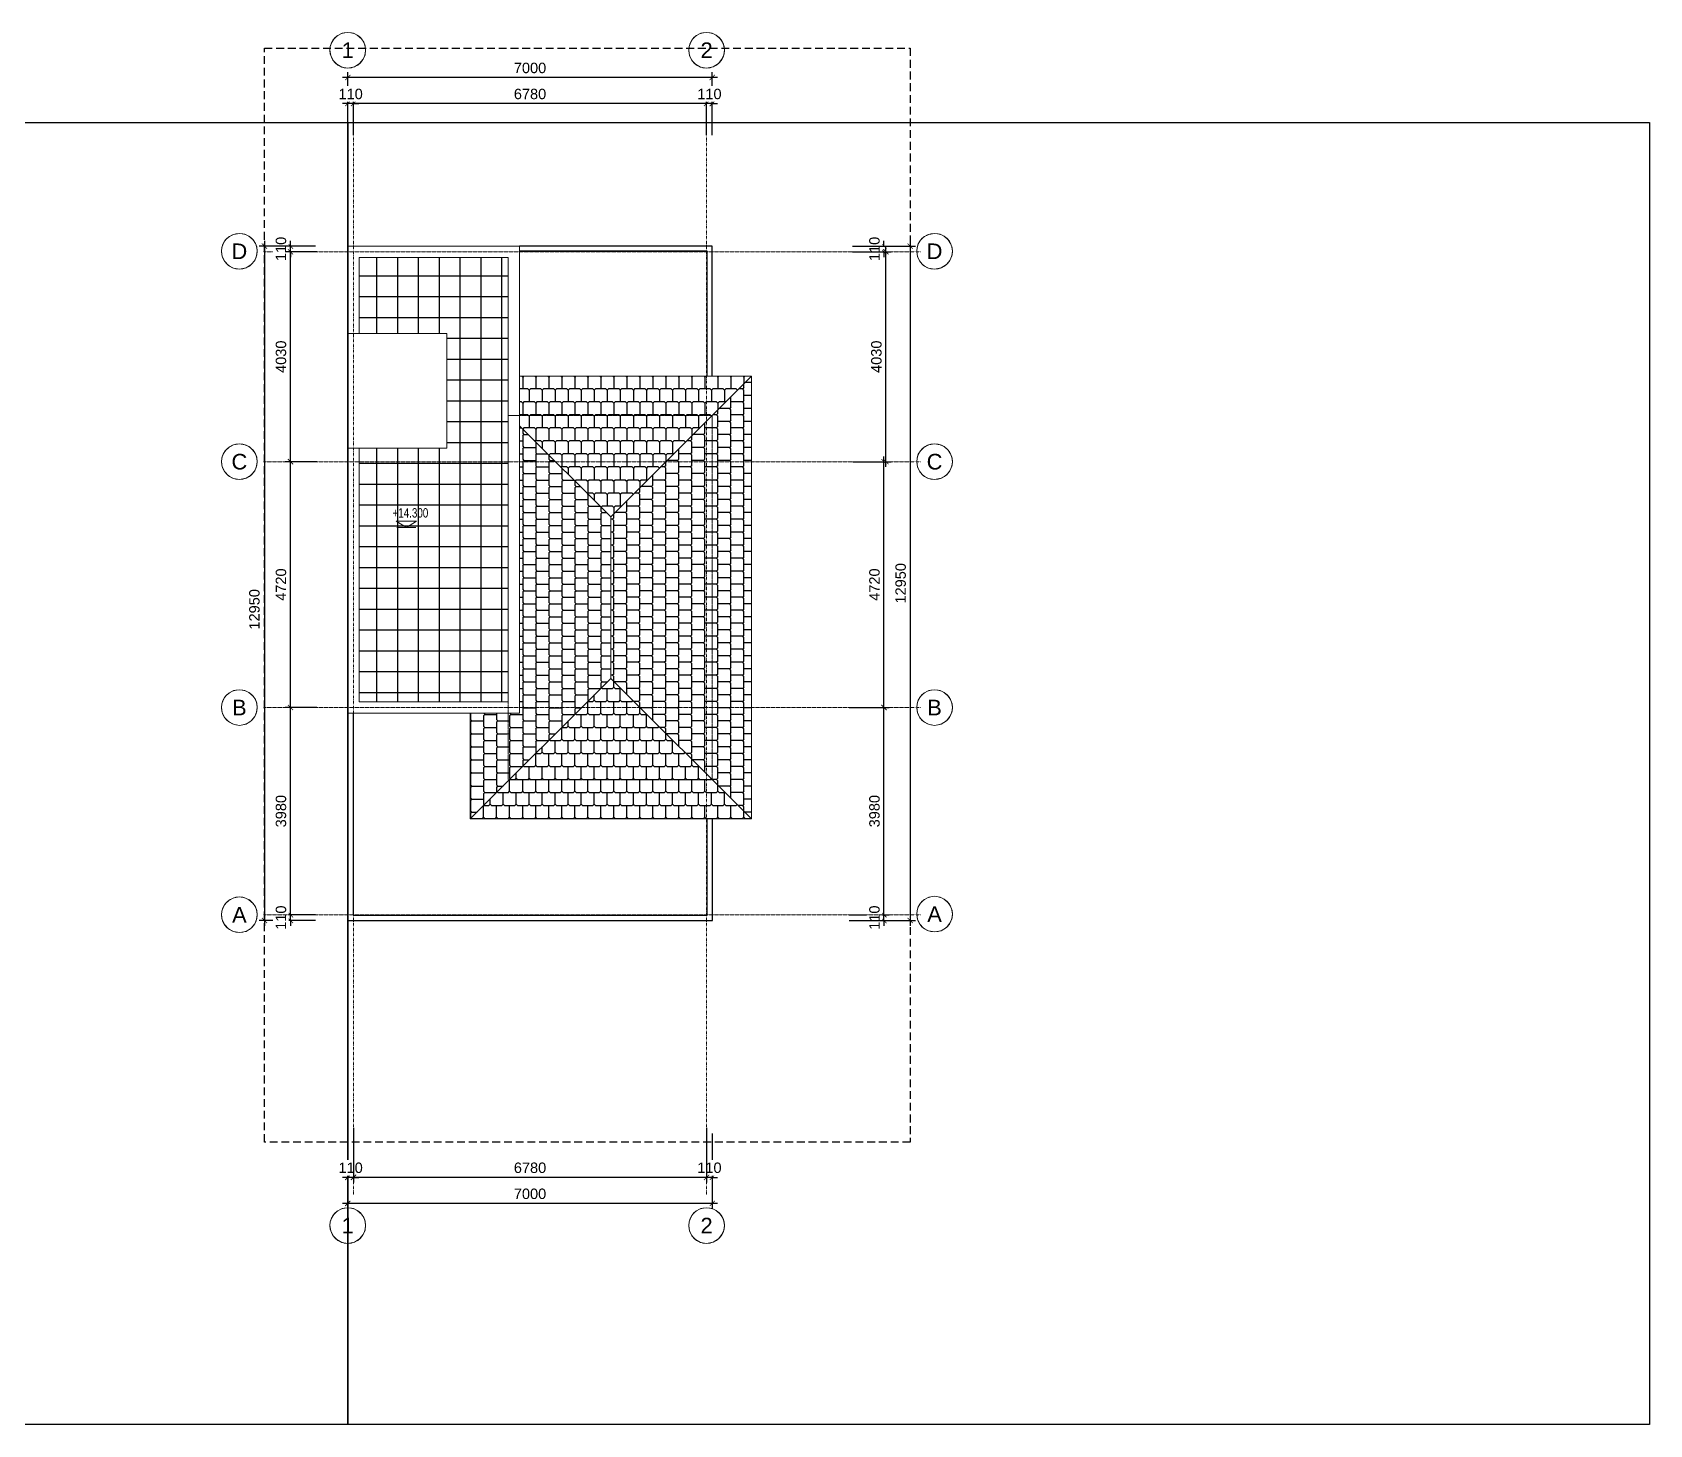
# Model space of a CAD drawing. Header units: millimetres. Extents: x -127141 to 682685, y -1234500 to 49778.
# Drawn here: x 314640 to 345697, y -112500 to -85768 of the extents above; entities that cross this region are included whole.
import ezdxf
from ezdxf.enums import TextEntityAlignment as Align

# ---------------------------------------------------------------- set-up
doc = ezdxf.new("R2010")
doc.units = ezdxf.units.MM
doc.header["$MEASUREMENT"] = 0
doc.set_wipeout_variables(frame=1)
doc.linetypes.add('DASHDOT', pattern=[1, 0.5, -0.25, 0, -0.25])
doc.linetypes.add('HIDDEN', pattern=[0.75, 0.5, -0.25])
for name, color, linetype, lineweight in [('-HIDE', 3, 'HIDDEN', 13), ('-KH', 143, 'Continuous', 13), ('-LINE1', 7, 'Continuous', 18), ('-TEXT', 7, 'Continuous', 15), ('A-DIM', 251, 'Continuous', 15), ('A-KY HIEU', 34, 'Continuous', 20), ('A-TRUC', 251, 'DASHDOT', 5)]:
    doc.layers.add(name, color=color, linetype=linetype, lineweight=lineweight)
doc.layers.add('13. NET HATCH', color=251, linetype='Continuous')
doc.layers.add('LUOI GIONG', color=160, linetype='Continuous', plot=False)
doc.styles.add('1', font='arial.ttf')
doc.styles.add('A1-arial', font='arial.ttf', dxfattribs={"width": 0.8})
doc.styles.get("Standard").update_dxf_attribs({"font": 'arial.ttf'})
doc.dimstyles.new('DIM_LAYOUT A2-A3', dxfattribs={"dimscale": 0, "dimtxt": 2, "dimasz": 1, "dimexe": 1, "dimexo": 0, "dimgap": 0.8, "dimtad": 1, "dimdec": 0, "dimlfac": -1, "dimzin": 0, "dimdsep": 46, "dimtxsty": 'Standard', "dimblk": 'ARCHTICK', "dimcen": 1, "dimdle": 1, "dimclrd": 256, "dimclre": 256, "dimclrt": 7, "dimadec": 0, "dimazin": 0, "dimtfac": 1, "dimtdec": 0, "dimtix": 1, "dimtofl": 0, "dimtmove": 2, "dimatfit": 3, "dimldrblk": 'ARCHTICK', "dimfxl": 1, "dimtfill": 1, "dimtolj": 1, "dimtzin": 0, "dimarcsym": 0})

# ---------------------------------------------------------------- blocks, each defined once
blk = doc.blocks.new('Tag - Metric')
blk.add_lwpolyline([(0, 3.44), (-1.1, 3.26), (-2.06, 2.76), (-2.71, 2.12), (-3.13, 1.43), (-3.37, 0.73), (-3.44, 0), (-3.3, -0.99), (-2.83, -1.96), (-2.11, -2.72), (-1.16, -3.24), (0, -3.44), (1.28, -3.19), (2.29, -2.57), (2.96, -1.75), (3.33, -0.88), (3.44, 0), (3.34, 0.84), (3.08, 1.53), (2.65, 2.2), (1.84, 2.91), (1.07, 3.27), (0, 3.44)], close=True)
blk.add_circle((0, 0), 3.44)
at = {"style": 'A1-arial', "flags": 8}
blk.add_attdef('1', text='', height=3, dxfattribs=at).set_placement((0, 0), align=Align.MIDDLE_CENTER)
blk = doc.blocks.new('_ArchTick')
at = {"color": 0, "linetype": 'ByBlock', "const_width": 0.15}
blk.add_lwpolyline([(-0.5, -0.5), (0.5, 0.5)], dxfattribs=at)
blk = doc.blocks.new('*D2013')
at = {"layer": 'A-DIM', "lineweight": -2, "transparency": 16777216}
for p, q in [((320697, -106909), (320697, -108352)), ((327697, -106909), (327697, -108352)), ((327797, -108252), (320597, -108252))]:
    blk.add_line(p, q, dxfattribs=at)
at = {"layer": 'Defpoints', "color": 0, "transparency": 16777216}
for p in [(320697, -106909), (327697, -106909, 0), (320697, -108252)]:
    blk.add_point(p, dxfattribs=at)
at = {"layer": 'A-DIM', "lineweight": -2, "transparency": 16777216, "xscale": 100, "yscale": 100, "zscale": 100, "rotation": 180}
blk.add_blockref('_ArchTick', (320697, -108252), dxfattribs=at)
at = {"layer": 'A-DIM', "lineweight": -2, "transparency": 16777216, "xscale": 100, "yscale": 100, "zscale": 100}
blk.add_blockref('_ArchTick', (327697, -108252), dxfattribs=at)
at = {"layer": 'A-DIM', "color": 7, "transparency": 16777216, "insert": (324197, -108069), "char_height": 200, "attachment_point": 5, "bg_fill": 3, "box_fill_scale": 1.25, "bg_fill_color": 256, "bg_fill_true_color": 13158600, "bg_fill_transparency": 0}
blk.add_mtext('\\A1;7000', dxfattribs=at)
blk = doc.blocks.new('*D2014')
at = {"layer": 'A-DIM', "lineweight": -2, "transparency": 16777216}
for p, q in [((320102, -98731), (319497, -98731)), ((319597, -102811), (319597, -98631)), ((320078, -102711), (319497, -102711))]:
    blk.add_line(p, q, dxfattribs=at)
at = {"layer": 'Defpoints', "color": 0, "transparency": 16777216}
for p in [(319597, -98731), (320102, -98731, 0), (320078, -102711, 0)]:
    blk.add_point(p, dxfattribs=at)
at = {"layer": 'A-DIM', "lineweight": -2, "transparency": 16777216, "xscale": 100, "yscale": 100, "zscale": 100}
for p, rotation in [((319597, -98731), 90), ((319597, -102711), 270)]:
    blk.add_blockref('_ArchTick', p, dxfattribs=dict(at, rotation=rotation))
at = {"layer": 'A-DIM', "color": 7, "transparency": 16777216, "insert": (319415, -100721), "char_height": 200, "attachment_point": 5, "rotation": 90, "bg_fill": 3, "box_fill_scale": 1.25, "bg_fill_color": 256, "bg_fill_true_color": 13158600, "bg_fill_transparency": 0}
blk.add_mtext('\\A1;3980', dxfattribs=at)
blk = doc.blocks.new('*D2015')
at = {"layer": 'A-DIM', "lineweight": -2, "transparency": 16777216}
for p, q in [((320102, -94011), (319497, -94011)), ((319597, -98831), (319597, -93911)), ((320102, -98731), (319497, -98731))]:
    blk.add_line(p, q, dxfattribs=at)
at = {"layer": 'Defpoints', "color": 0, "transparency": 16777216}
for p in [(319597, -94011), (320102, -94011, 0), (320102, -98731, 0)]:
    blk.add_point(p, dxfattribs=at)
at = {"layer": 'A-DIM', "lineweight": -2, "transparency": 16777216, "xscale": 100, "yscale": 100, "zscale": 100}
for p, rotation in [((319597, -94011), 90), ((319597, -98731), 270)]:
    blk.add_blockref('_ArchTick', p, dxfattribs=dict(at, rotation=rotation))
at = {"layer": 'A-DIM', "color": 7, "transparency": 16777216, "insert": (319415, -96371), "char_height": 200, "attachment_point": 5, "rotation": 90, "bg_fill": 3, "box_fill_scale": 1.25, "bg_fill_color": 256, "bg_fill_true_color": 13158600, "bg_fill_transparency": 0}
blk.add_mtext('\\A1;4720', dxfattribs=at)
blk = doc.blocks.new('*D2016')
at = {"layer": 'A-DIM', "lineweight": -2, "transparency": 16777216}
for p, q in [((330324, -98731), (331094, -98731)), ((330994, -102811), (330994, -98631)), ((330324, -102711), (331094, -102711))]:
    blk.add_line(p, q, dxfattribs=at)
at = {"layer": 'Defpoints', "color": 0, "transparency": 16777216}
for p in [(330324, -98731, 0), (330994, -98731), (330324, -102711, 0)]:
    blk.add_point(p, dxfattribs=at)
at = {"layer": 'A-DIM', "lineweight": -2, "transparency": 16777216, "xscale": 100, "yscale": 100, "zscale": 100}
for p, rotation in [((330994, -98731), 90), ((330994, -102711), 270)]:
    blk.add_blockref('_ArchTick', p, dxfattribs=dict(at, rotation=rotation))
at = {"layer": 'A-DIM', "color": 7, "transparency": 16777216, "insert": (330812, -100721), "char_height": 200, "attachment_point": 5, "rotation": 90, "bg_fill": 3, "box_fill_scale": 1.25, "bg_fill_color": 256, "bg_fill_true_color": 13158600, "bg_fill_transparency": 0}
blk.add_mtext('\\A1;3980', dxfattribs=at)
blk = doc.blocks.new('*D2017')
at = {"layer": 'A-DIM', "lineweight": -2, "transparency": 16777216}
for p, q in [((330399, -94011), (331094, -94011)), ((330994, -98831), (330994, -93911)), ((330399, -98731), (331094, -98731))]:
    blk.add_line(p, q, dxfattribs=at)
at = {"layer": 'Defpoints', "color": 0, "transparency": 16777216}
for p in [(330399, -94011, 0), (330994, -94011), (330399, -98731, 0)]:
    blk.add_point(p, dxfattribs=at)
at = {"layer": 'A-DIM', "lineweight": -2, "transparency": 16777216, "xscale": 100, "yscale": 100, "zscale": 100}
for p, rotation in [((330994, -94011), 90), ((330994, -98731), 270)]:
    blk.add_blockref('_ArchTick', p, dxfattribs=dict(at, rotation=rotation))
at = {"layer": 'A-DIM', "color": 7, "transparency": 16777216, "insert": (330812, -96371), "char_height": 200, "attachment_point": 5, "rotation": 90, "bg_fill": 3, "box_fill_scale": 1.25, "bg_fill_color": 256, "bg_fill_true_color": 13158600, "bg_fill_transparency": 0}
blk.add_mtext('\\A1;4720', dxfattribs=at)
blk = doc.blocks.new('*D2018')
at = {"layer": 'A-DIM', "lineweight": -2, "transparency": 16777216}
for p, q in [((327797, -86634), (320597, -86634)), ((320697, -87243), (320697, -86534)), ((327697, -87243), (327697, -86534))]:
    blk.add_line(p, q, dxfattribs=at)
at = {"layer": 'Defpoints', "color": 0, "transparency": 16777216}
for p in [(320697, -86634), (320697, -87243, 0), (327697, -87243, 0)]:
    blk.add_point(p, dxfattribs=at)
at = {"layer": 'A-DIM', "lineweight": -2, "transparency": 16777216, "xscale": 100, "yscale": 100, "zscale": 100, "rotation": 180}
blk.add_blockref('_ArchTick', (320697, -86634), dxfattribs=at)
at = {"layer": 'A-DIM', "lineweight": -2, "transparency": 16777216, "xscale": 100, "yscale": 100, "zscale": 100}
blk.add_blockref('_ArchTick', (327697, -86634), dxfattribs=at)
at = {"layer": 'A-DIM', "color": 7, "transparency": 16777216, "insert": (324197, -86452), "char_height": 200, "attachment_point": 5, "bg_fill": 3, "box_fill_scale": 1.25, "bg_fill_color": 256, "bg_fill_true_color": 13158600, "bg_fill_transparency": 0}
blk.add_mtext('\\A1;7000', dxfattribs=at)
blk = doc.blocks.new('*D2019')
at = {"layer": 'A-DIM', "lineweight": -2, "transparency": 16777216}
for p, q in [((320078, -89871), (319497, -89871)), ((320078, -89981), (319497, -89981)), ((319597, -89871), (319597, -89771)), ((319597, -89981), (319597, -90081))]:
    blk.add_line(p, q, dxfattribs=at)
at = {"layer": 'Defpoints', "color": 0, "transparency": 16777216}
for p in [(320078, -89871), (320078, -89981)]:
    blk.add_point(p, dxfattribs=at)
at = {"layer": 'A-DIM', "lineweight": -2, "transparency": 16777216, "xscale": 100, "yscale": 100, "zscale": 100}
for p, rotation in [((319597, -89871), 270), ((319597, -89981), 90)]:
    blk.add_blockref('_ArchTick', p, dxfattribs=dict(at, rotation=rotation))
at = {"layer": 'A-DIM', "color": 7, "transparency": 16777216, "insert": (319415, -89926), "char_height": 200, "attachment_point": 5, "rotation": 90, "bg_fill": 3, "box_fill_scale": 1.25, "bg_fill_color": 256, "bg_fill_true_color": 13158600, "bg_fill_transparency": 0}
blk.add_mtext('\\A1;110', dxfattribs=at)
at = {"layer": 'Defpoints', "color": 0, "transparency": 16777216}
blk.add_point((319597, -89981), dxfattribs=at)
blk = doc.blocks.new('*D2020')
at = {"layer": 'A-DIM', "lineweight": -2, "transparency": 16777216}
for p, q in [((330388, -89871), (331094, -89871)), ((330388, -89981), (331094, -89981)), ((330994, -89871), (330994, -89771)), ((330994, -89981), (330994, -90081))]:
    blk.add_line(p, q, dxfattribs=at)
at = {"layer": 'Defpoints', "color": 0, "transparency": 16777216}
for p in [(330388, -89871, 0), (330388, -89981, 0)]:
    blk.add_point(p, dxfattribs=at)
at = {"layer": 'A-DIM', "lineweight": -2, "transparency": 16777216, "xscale": 100, "yscale": 100, "zscale": 100}
for p, rotation in [((330994, -89871), 270), ((330994, -89981), 90)]:
    blk.add_blockref('_ArchTick', p, dxfattribs=dict(at, rotation=rotation))
at = {"layer": 'A-DIM', "color": 7, "transparency": 16777216, "insert": (330812, -89926), "char_height": 200, "attachment_point": 5, "rotation": 90, "bg_fill": 3, "box_fill_scale": 1.25, "bg_fill_color": 256, "bg_fill_true_color": 13158600, "bg_fill_transparency": 0}
blk.add_mtext('\\A1;110', dxfattribs=at)
at = {"layer": 'Defpoints', "color": 0, "transparency": 16777216}
blk.add_point((330994, -89981), dxfattribs=at)
blk = doc.blocks.new('*D2021')
at = {"layer": 'A-DIM', "lineweight": -2, "transparency": 16777216}
for p, q in [((320078, -89871), (318997, -89871)), ((319097, -89771), (319097, -102921)), ((320078, -102821), (318997, -102821))]:
    blk.add_line(p, q, dxfattribs=at)
at = {"layer": 'Defpoints', "color": 0, "transparency": 16777216}
for p in [(320078, -89871), (319097, -102821), (320078, -102821, 0)]:
    blk.add_point(p, dxfattribs=at)
at = {"layer": 'A-DIM', "lineweight": -2, "transparency": 16777216, "xscale": 100, "yscale": 100, "zscale": 100}
for p, rotation in [((319097, -89871), 90), ((319097, -102821), 270)]:
    blk.add_blockref('_ArchTick', p, dxfattribs=dict(at, rotation=rotation))
at = {"layer": 'A-DIM', "color": 7, "transparency": 16777216, "insert": (318905, -96846), "char_height": 200, "attachment_point": 5, "rotation": 90, "bg_fill": 3, "box_fill_scale": 1.25, "bg_fill_color": 256, "bg_fill_true_color": 13158600, "bg_fill_transparency": 0}
blk.add_mtext('\\A1;12950', dxfattribs=at)
blk = doc.blocks.new('*D2022')
at = {"layer": 'A-DIM', "lineweight": -2, "transparency": 16777216}
for p, q in [((320078, -102711), (319497, -102711)), ((319597, -102711), (319597, -102611)), ((320078, -102821), (319497, -102821)), ((319597, -102821), (319597, -102921))]:
    blk.add_line(p, q, dxfattribs=at)
at = {"layer": 'Defpoints', "color": 0, "transparency": 16777216}
for p in [(320078, -102711), (320078, -102821)]:
    blk.add_point(p, dxfattribs=at)
at = {"layer": 'A-DIM', "lineweight": -2, "transparency": 16777216, "xscale": 100, "yscale": 100, "zscale": 100}
for p, rotation in [((319597, -102711), 270), ((319597, -102821), 90)]:
    blk.add_blockref('_ArchTick', p, dxfattribs=dict(at, rotation=rotation))
at = {"layer": 'A-DIM', "color": 7, "transparency": 16777216, "insert": (319415, -102766), "char_height": 200, "attachment_point": 5, "rotation": 90, "bg_fill": 3, "box_fill_scale": 1.25, "bg_fill_color": 256, "bg_fill_true_color": 13158600, "bg_fill_transparency": 0}
blk.add_mtext('\\A1;110', dxfattribs=at)
at = {"layer": 'Defpoints', "color": 0, "transparency": 16777216}
blk.add_point((319597, -102821), dxfattribs=at)
blk = doc.blocks.new('*D2023')
at = {"layer": 'A-DIM', "lineweight": -2, "transparency": 16777216}
for p, q in [((330324, -102711), (331094, -102711)), ((330994, -102711), (330994, -102611)), ((330324, -102821), (331094, -102821)), ((330994, -102821), (330994, -102921))]:
    blk.add_line(p, q, dxfattribs=at)
at = {"layer": 'Defpoints', "color": 0, "transparency": 16777216}
for p in [(330324, -102711, 0), (330324, -102821, 0)]:
    blk.add_point(p, dxfattribs=at)
at = {"layer": 'A-DIM', "lineweight": -2, "transparency": 16777216, "xscale": 100, "yscale": 100, "zscale": 100}
for p, rotation in [((330994, -102711), 270), ((330994, -102821), 90)]:
    blk.add_blockref('_ArchTick', p, dxfattribs=dict(at, rotation=rotation))
at = {"layer": 'A-DIM', "color": 7, "transparency": 16777216, "insert": (330812, -102766), "char_height": 200, "attachment_point": 5, "rotation": 90, "bg_fill": 3, "box_fill_scale": 1.25, "bg_fill_color": 256, "bg_fill_true_color": 13158600, "bg_fill_transparency": 0}
blk.add_mtext('\\A1;110', dxfattribs=at)
at = {"layer": 'Defpoints', "color": 0, "transparency": 16777216}
blk.add_point((330994, -102821), dxfattribs=at)
blk = doc.blocks.new('*D2024')
at = {"layer": 'A-DIM', "lineweight": -2, "transparency": 16777216}
for p, q in [((327687, -87134), (320707, -87134)), ((320807, -87743), (320807, -87034)), ((327587, -87743), (327587, -87034))]:
    blk.add_line(p, q, dxfattribs=at)
at = {"layer": 'Defpoints', "color": 0, "transparency": 16777216}
for p in [(320807, -87134), (320807, -87743, 0), (327587, -87743, 0)]:
    blk.add_point(p, dxfattribs=at)
at = {"layer": 'A-DIM', "lineweight": -2, "transparency": 16777216, "xscale": 100, "yscale": 100, "zscale": 100, "rotation": 180}
blk.add_blockref('_ArchTick', (320807, -87134), dxfattribs=at)
at = {"layer": 'A-DIM', "lineweight": -2, "transparency": 16777216, "xscale": 100, "yscale": 100, "zscale": 100}
blk.add_blockref('_ArchTick', (327587, -87134), dxfattribs=at)
at = {"layer": 'A-DIM', "color": 7, "transparency": 16777216, "insert": (324197, -86952), "char_height": 200, "attachment_point": 5, "bg_fill": 3, "box_fill_scale": 1.25, "bg_fill_color": 256, "bg_fill_true_color": 13158600, "bg_fill_transparency": 0}
blk.add_mtext('\\A1;6780', dxfattribs=at)
blk = doc.blocks.new('*D2025')
at = {"layer": 'A-DIM', "lineweight": -2, "transparency": 16777216}
for p, q in [((320697, -87134), (320597, -87134)), ((320697, -87743), (320697, -87034)), ((320807, -87743), (320807, -87034)), ((320807, -87134), (320907, -87134))]:
    blk.add_line(p, q, dxfattribs=at)
at = {"layer": 'Defpoints', "color": 0, "transparency": 16777216}
for p in [(320697, -87743), (320807, -87743, 0)]:
    blk.add_point(p, dxfattribs=at)
at = {"layer": 'A-DIM', "lineweight": -2, "transparency": 16777216, "xscale": 100, "yscale": 100, "zscale": 100}
blk.add_blockref('_ArchTick', (320697, -87134), dxfattribs=at)
at = {"layer": 'A-DIM', "lineweight": -2, "transparency": 16777216, "xscale": 100, "yscale": 100, "zscale": 100, "rotation": 180}
blk.add_blockref('_ArchTick', (320807, -87134), dxfattribs=at)
at = {"layer": 'A-DIM', "color": 7, "transparency": 16777216, "insert": (320752, -86952), "char_height": 200, "attachment_point": 5, "bg_fill": 3, "box_fill_scale": 1.25, "bg_fill_color": 256, "bg_fill_true_color": 13158600, "bg_fill_transparency": 0}
blk.add_mtext('\\A1;110', dxfattribs=at)
at = {"layer": 'Defpoints', "color": 0, "transparency": 16777216}
blk.add_point((320697, -87134), dxfattribs=at)
blk = doc.blocks.new('*D2026')
at = {"layer": 'A-DIM', "lineweight": -2, "transparency": 16777216}
for p, q in [((327587, -87134), (327487, -87134)), ((327587, -87743), (327587, -87034)), ((327697, -87743), (327697, -87034)), ((327697, -87134), (327797, -87134))]:
    blk.add_line(p, q, dxfattribs=at)
at = {"layer": 'Defpoints', "color": 0, "transparency": 16777216}
for p in [(327587, -87743), (327697, -87743, 0)]:
    blk.add_point(p, dxfattribs=at)
at = {"layer": 'A-DIM', "lineweight": -2, "transparency": 16777216, "xscale": 100, "yscale": 100, "zscale": 100}
blk.add_blockref('_ArchTick', (327587, -87134), dxfattribs=at)
at = {"layer": 'A-DIM', "lineweight": -2, "transparency": 16777216, "xscale": 100, "yscale": 100, "zscale": 100, "rotation": 180}
blk.add_blockref('_ArchTick', (327697, -87134), dxfattribs=at)
at = {"layer": 'A-DIM', "color": 7, "transparency": 16777216, "insert": (327642, -86952), "char_height": 200, "attachment_point": 5, "bg_fill": 3, "box_fill_scale": 1.25, "bg_fill_color": 256, "bg_fill_true_color": 13158600, "bg_fill_transparency": 0}
blk.add_mtext('\\A1;110', dxfattribs=at)
at = {"layer": 'Defpoints', "color": 0, "transparency": 16777216}
blk.add_point((327587, -87134), dxfattribs=at)
blk = doc.blocks.new('*D2027')
at = {"layer": 'A-DIM', "lineweight": -2, "transparency": 16777216}
for p, q in [((320697, -107142), (320697, -107852)), ((320807, -107142), (320807, -107852)), ((320697, -107752), (320597, -107752)), ((320807, -107752), (320907, -107752))]:
    blk.add_line(p, q, dxfattribs=at)
at = {"layer": 'Defpoints', "color": 0, "transparency": 16777216}
for p in [(320697, -107142), (320807, -107142, 0)]:
    blk.add_point(p, dxfattribs=at)
at = {"layer": 'A-DIM', "lineweight": -2, "transparency": 16777216, "xscale": 100, "yscale": 100, "zscale": 100}
blk.add_blockref('_ArchTick', (320697, -107752), dxfattribs=at)
at = {"layer": 'A-DIM', "lineweight": -2, "transparency": 16777216, "xscale": 100, "yscale": 100, "zscale": 100, "rotation": 180}
blk.add_blockref('_ArchTick', (320807, -107752), dxfattribs=at)
at = {"layer": 'A-DIM', "color": 7, "transparency": 16777216, "insert": (320752, -107569), "char_height": 200, "attachment_point": 5, "bg_fill": 3, "box_fill_scale": 1.25, "bg_fill_color": 256, "bg_fill_true_color": 13158600, "bg_fill_transparency": 0}
blk.add_mtext('\\A1;110', dxfattribs=at)
at = {"layer": 'Defpoints', "color": 0, "transparency": 16777216}
blk.add_point((320697, -107752), dxfattribs=at)
blk = doc.blocks.new('*D2028')
at = {"layer": 'A-DIM', "lineweight": -2, "transparency": 16777216}
for p, q in [((327587, -107142), (327587, -107852)), ((327697, -107142), (327697, -107852)), ((327587, -107752), (327487, -107752)), ((327697, -107752), (327797, -107752))]:
    blk.add_line(p, q, dxfattribs=at)
at = {"layer": 'Defpoints', "color": 0, "transparency": 16777216}
for p in [(327587, -107142), (327697, -107142, 0)]:
    blk.add_point(p, dxfattribs=at)
at = {"layer": 'A-DIM', "lineweight": -2, "transparency": 16777216, "xscale": 100, "yscale": 100, "zscale": 100}
blk.add_blockref('_ArchTick', (327587, -107752), dxfattribs=at)
at = {"layer": 'A-DIM', "lineweight": -2, "transparency": 16777216, "xscale": 100, "yscale": 100, "zscale": 100, "rotation": 180}
blk.add_blockref('_ArchTick', (327697, -107752), dxfattribs=at)
at = {"layer": 'A-DIM', "color": 7, "transparency": 16777216, "insert": (327642, -107569), "char_height": 200, "attachment_point": 5, "bg_fill": 3, "box_fill_scale": 1.25, "bg_fill_color": 256, "bg_fill_true_color": 13158600, "bg_fill_transparency": 0}
blk.add_mtext('\\A1;110', dxfattribs=at)
at = {"layer": 'Defpoints', "color": 0, "transparency": 16777216}
blk.add_point((327587, -107752), dxfattribs=at)
blk = doc.blocks.new('*D2029')
at = {"layer": 'A-DIM', "lineweight": -2, "transparency": 16777216}
for p, q in [((320102, -89981), (319497, -89981)), ((319597, -94111), (319597, -89881)), ((320102, -94011), (319497, -94011))]:
    blk.add_line(p, q, dxfattribs=at)
at = {"layer": 'Defpoints', "color": 0, "transparency": 16777216}
for p in [(319597, -89981), (320102, -89981, 0), (320102, -94011, 0)]:
    blk.add_point(p, dxfattribs=at)
at = {"layer": 'A-DIM', "lineweight": -2, "transparency": 16777216, "xscale": 100, "yscale": 100, "zscale": 100}
for p, rotation in [((319597, -89981), 90), ((319597, -94011), 270)]:
    blk.add_blockref('_ArchTick', p, dxfattribs=dict(at, rotation=rotation))
at = {"layer": 'A-DIM', "color": 7, "transparency": 16777216, "insert": (319415, -91996), "char_height": 200, "attachment_point": 5, "rotation": 90, "bg_fill": 3, "box_fill_scale": 1.25, "bg_fill_color": 256, "bg_fill_true_color": 13158600, "bg_fill_transparency": 0}
blk.add_mtext('\\A1;4030', dxfattribs=at)
blk = doc.blocks.new('*D2030')
at = {"layer": 'A-DIM', "lineweight": -2, "transparency": 16777216}
for p, q in [((330437, -89981), (331132, -89981)), ((331032, -94111), (331032, -89881)), ((330437, -94011), (331132, -94011))]:
    blk.add_line(p, q, dxfattribs=at)
at = {"layer": 'Defpoints', "color": 0, "transparency": 16777216}
for p in [(330437, -89981, 0), (331032, -89981), (330437, -94011, 0)]:
    blk.add_point(p, dxfattribs=at)
at = {"layer": 'A-DIM', "lineweight": -2, "transparency": 16777216, "xscale": 100, "yscale": 100, "zscale": 100}
for p, rotation in [((331032, -89981), 90), ((331032, -94011), 270)]:
    blk.add_blockref('_ArchTick', p, dxfattribs=dict(at, rotation=rotation))
at = {"layer": 'A-DIM', "color": 7, "transparency": 16777216, "insert": (330849, -91996), "char_height": 200, "attachment_point": 5, "rotation": 90, "bg_fill": 3, "box_fill_scale": 1.25, "bg_fill_color": 256, "bg_fill_true_color": 13158600, "bg_fill_transparency": 0}
blk.add_mtext('\\A1;4030', dxfattribs=at)
blk = doc.blocks.new('*D2011')
at = {"layer": 'A-DIM', "lineweight": -2, "transparency": 16777216}
for p, q in [((320807, -106799), (320807, -107852)), ((327587, -106799), (327587, -107852)), ((327687, -107752), (320707, -107752))]:
    blk.add_line(p, q, dxfattribs=at)
at = {"layer": 'Defpoints', "color": 0, "transparency": 16777216}
for p in [(320807, -106799, 0), (327587, -106799), (320807, -107752)]:
    blk.add_point(p, dxfattribs=at)
at = {"layer": 'A-DIM', "lineweight": -2, "transparency": 16777216, "xscale": 100, "yscale": 100, "zscale": 100, "rotation": 180}
blk.add_blockref('_ArchTick', (320807, -107752), dxfattribs=at)
at = {"layer": 'A-DIM', "lineweight": -2, "transparency": 16777216, "xscale": 100, "yscale": 100, "zscale": 100}
blk.add_blockref('_ArchTick', (327587, -107752), dxfattribs=at)
at = {"layer": 'A-DIM', "color": 7, "transparency": 16777216, "insert": (324197, -107569), "char_height": 200, "attachment_point": 5, "bg_fill": 3, "box_fill_scale": 1.25, "bg_fill_color": 256, "bg_fill_true_color": 13158600, "bg_fill_transparency": 0}
blk.add_mtext('\\A1;6780', dxfattribs=at)
blk = doc.blocks.new('*D2012')
at = {"layer": 'A-DIM', "lineweight": -2, "transparency": 16777216}
for p, q in [((330388, -89871), (331597, -89871)), ((331497, -89771), (331497, -102921)), ((330324, -102821), (331597, -102821))]:
    blk.add_line(p, q, dxfattribs=at)
at = {"layer": 'Defpoints', "color": 0, "transparency": 16777216}
for p in [(330388, -89871, 0), (330324, -102821, 0), (331497, -102821)]:
    blk.add_point(p, dxfattribs=at)
at = {"layer": 'A-DIM', "lineweight": -2, "transparency": 16777216, "xscale": 100, "yscale": 100, "zscale": 100}
for p, rotation in [((331497, -89871), 90), ((331497, -102821), 270)]:
    blk.add_blockref('_ArchTick', p, dxfattribs=dict(at, rotation=rotation))
at = {"layer": 'A-DIM', "color": 7, "transparency": 16777216, "insert": (331315, -96346), "char_height": 200, "attachment_point": 5, "rotation": 90, "bg_fill": 3, "box_fill_scale": 1.25, "bg_fill_color": 256, "bg_fill_true_color": 13158600, "bg_fill_transparency": 0}
blk.add_mtext('\\A1;12950', dxfattribs=at)

msp = doc.modelspace()

# ---------------------------------------------------------------- hatches: boundary and pattern name
at = {"layer": '13. NET HATCH'}
h = msp.add_hatch(dxfattribs=at)
h.set_pattern_fill('_USER', color=256, scale=400, double=1, pattern_type=0)
h.set_pattern_definition([(0, (42055.63, 530757.97), (0, 400), []), (90, (42055.63, 530757.97), (-400, 2e-14), [])])
h.paths.add_polyline_path([(320917.5, -93750), (320917.5, -98621), (323777.6, -98621), (323777.6, -90091), (320917.5, -90091), (320917.5, -91550), (322597.5, -91550), (322597.5, -93750)])
h = msp.add_hatch(dxfattribs=at)
h.set_pattern_fill('MAIGO-12', color=256, scale=500, angle=180)
h.set_pattern_definition([(180, (41905.63, 530386.95), (-125, -250), [200, -50, 200, -50]), (270, (41930.63, 530361.95), (125, -250), [225, -275]), (225, (41955.63, 530386.95), (-125, -250), [35.35534, -671.75144]), (315, (41905.63, 530386.95), (125, -250), [35.35534, -671.75144])])
h.paths.add_polyline_path([(325747.5, -95070.9), (328447.5, -92371), (323997.6, -92371), (323997.6, -93321)])
h = msp.add_hatch(dxfattribs=at)
h.set_pattern_fill('MAIGO-12', color=256, scale=500, angle=90)
h.set_pattern_definition([(90, (42055.63, 530536.95), (-250, 125), [200, -50, 200, -50]), (180, (42030.63, 530511.95), (-250, -125), [225, -275]), (135, (42055.63, 530486.95), (-250, 125), [35.35534, -671.75144]), (225, (42055.63, 530536.95), (-250, -125), [35.35534, -671.75144])])
h.paths.add_polyline_path([(325747.5, -98171.1), (328447.5, -100871), (328447.5, -92371), (325747.5, -95070.9)])
h = msp.add_hatch(dxfattribs=at)
h.set_pattern_fill('MAIGO-12', color=256, scale=500, angle=270)
h.set_pattern_definition([(270, (42055.63, 530236.95), (250, -125), [200, -50, 200, -50]), (0, (42080.63, 530261.95), (250, 125), [225, -275]), (315, (42055.63, 530286.95), (250, -125), [35.35534, -671.75144]), (45, (42055.63, 530236.95), (250, 125), [35.35534, -671.75144])])
h.paths.add_polyline_path([(323997.6, -98841), (323047.6, -98841), (323047.6, -100871), (325747.5, -98171.1), (325747.5, -95070.9), (323997.6, -93321)])
h = msp.add_hatch(dxfattribs=at)
h.set_pattern_fill('MAIGO-12', color=256, scale=500)
h.set_pattern_definition([(0, (42205.63, 530386.95), (125, 250), [200, -50, 200, -50]), (90, (42180.63, 530411.95), (-125, 250), [225, -275]), (45, (42155.63, 530386.95), (125, 250), [35.35534, -671.75144]), (135, (42205.63, 530386.95), (-125, 250), [35.35534, -671.75144])])
h.paths.add_polyline_path([(323047.6, -100871), (328447.5, -100871), (325747.5, -98171.1)])

# ---------------------------------------------------------------- linework, layer by layer
at = {"layer": '-HIDE', "ltscale": 5}
msp.add_lwpolyline([(323777.6, -100121), (327697.5, -100121), (327697.5, -93121), (323777.6, -93121)], close=True, dxfattribs=at)
at = {"layer": '-KH'}
msp.add_line((322007.2, -95271.7), (321639.1, -95271.7), dxfattribs=at)
msp.add_lwpolyline([(321628, -95153.9), (322018.3, -95153.9), (321823.1, -95271.7)], close=True, dxfattribs=at)
msp.add_solid([(321823.1, -95271.7), (321823.1, -95153.9), (321628, -95153.9), (321823.1, -95271.7)], dxfattribs=at)
at = {"layer": '-LINE1'}
msp.add_lwpolyline([(320697.5, -98841), (323997.6, -98841), (323997.6, -89871), (320697.5, -89871)], close=True, dxfattribs=at)
for points in [[(320917.5, -93750), (320917.5, -98621), (323777.6, -98621), (323777.6, -90091), (320917.5, -90091), (320917.5, -91550)], [(323047.6, -98841), (323047.6, -100871), (328447.5, -100871), (328447.5, -92371), (323997.6, -92371)], [(328447.5, -92371), (325747.5, -95070.9), (323997.6, -93321)], [(325747.5, -95070.9), (325747.5, -98171.1)], [(328447.5, -100871), (325747.5, -98171.1), (323047.6, -100871)]]:
    msp.add_lwpolyline(points, dxfattribs=at)
at = {"layer": '-LINE1', "ltscale": 10, "elevation": 0}
msp.add_lwpolyline([(320697.5, -91550), (322597.5, -91550), (322597.5, -93750), (320697.5, -93750)], close=True, dxfattribs=at)
at = {"layer": '13. NET HATCH'}
for p, q in [((327697.5, -89871), (323997.6, -89871)), ((327597.5, -89971), (323997.6, -89971)), ((327597.5, -92371), (327597.5, -89971)), ((327697.5, -92371), (327697.5, -89871))]:
    msp.add_line(p, q, dxfattribs=at)
for points in [[(320697.5, -98841), (320697.5, -102818.9), (327697.9, -102818.9), (327697.9, -100871)], [(320797.5, -98841), (320797.5, -102718.9), (327597.6, -102718.9), (327597.6, -100871)]]:
    msp.add_lwpolyline(points, dxfattribs=at)
at = {"layer": 'A-TRUC', "ltscale": 3}
msp.add_line((319118.3, -89981, 0), (331534, -89981, 0), dxfattribs=at)
at = {"layer": 'Defpoints', "color": 1, "linetype": 'HIDDEN', "ltscale": 300}
for p, q in [((319097.5, -86071, 0), (331497.5, -86071, 0)), ((331497.5, -86071, 0), (331497.5, -107073.8, 0))]:
    msp.add_line(p, q, dxfattribs=at)
at = {"layer": 'LUOI GIONG'}
for points in [[(295697.5, -87500), (320697.5, -87500), (320697.5, -112500), (295697.5, -112500)], [(320697.5, -87500), (345697.5, -87500), (345697.5, -112500), (320697.5, -112500)]]:
    msp.add_lwpolyline(points, close=True, dxfattribs=at)

# ---------------------------------------------------------------- texts
at = {"layer": '-TEXT', "style": '1', "width": 0.75}
msp.add_text('+14.300', height=179.96, dxfattribs=at).set_placement((321556.5, -95083.7))

# ---------------------------------------------------------------- next in the draw order: block references
at = {"layer": 'A-KY HIEU'}
ref = msp.add_blockref('Tag - Metric', (318615.4, -89971, 0), dxfattribs=dict(at, xscale=99.58625416537795, yscale=99.58625416537795, zscale=99.58625416537795))
ref.add_attrib('DETAIL#', 'D', dxfattribs={"layer": '0', "height": 300, "style": 'A1-arial'}).set_placement((318615.4, -89971, 0), align=Align.MIDDLE_CENTER)
ref = msp.add_blockref('Tag - Metric', (318615.4, -94011, 0), dxfattribs=dict(at, xscale=99.58625416537795, yscale=99.58625416537795, zscale=99.58625416537795))
ref.add_attrib('DETAIL#', 'C', dxfattribs={"layer": '0', "height": 300, "style": 'A1-arial'}).set_placement((318615.4, -94011, 0), align=Align.MIDDLE_CENTER)
ref = msp.add_blockref('Tag - Metric', (331965.2, -94011, 0), dxfattribs=dict(at, xscale=99.58625416537795, yscale=99.58625416537795, zscale=99.58625416537795))
ref.add_attrib('DETAIL#', 'C', dxfattribs={"layer": '0', "height": 300, "style": 'A1-arial'}).set_placement((331965.2, -94011, 0), align=Align.MIDDLE_CENTER)
ref = msp.add_blockref('Tag - Metric', (318615.4, -98731, 0), dxfattribs=dict(at, xscale=99.58625416537795, yscale=99.58625416537795, zscale=99.58625416537795))
ref.add_attrib('DETAIL#', 'B', dxfattribs={"layer": '0', "height": 300, "style": 'A1-arial'}).set_placement((318615.4, -98731, 0), align=Align.MIDDLE_CENTER)
ref = msp.add_blockref('Tag - Metric', (331965.2, -98731, 0), dxfattribs=dict(at, xscale=99.58625416537795, yscale=99.58625416537795, zscale=99.58625416537795))
ref.add_attrib('DETAIL#', 'B', dxfattribs={"layer": '0', "height": 300, "style": 'A1-arial'}).set_placement((331965.2, -98731, 0), align=Align.MIDDLE_CENTER)
ref = msp.add_blockref('Tag - Metric', (318615.5, -102710.7, 0), dxfattribs=dict(at, xscale=99.58625416537795, yscale=99.58625416537795, zscale=99.58625416537795))
ref.add_attrib('DETAIL#', 'A', dxfattribs={"layer": '0', "height": 300, "style": 'A1-arial'}).set_placement((318615.5, -102710.7, 0), align=Align.MIDDLE_CENTER)
ref = msp.add_blockref('Tag - Metric', (331965.2, -102698.4, 0), dxfattribs=dict(at, xscale=99.58625416537795, yscale=99.58625416537795, zscale=99.58625416537795))
ref.add_attrib('DETAIL#', 'A', dxfattribs={"layer": '0', "height": 300, "style": 'A1-arial'}).set_placement((331965.2, -102698.4, 0), align=Align.MIDDLE_CENTER)
ref = msp.add_blockref('Tag - Metric', (320697.4, -108677.2, 0), dxfattribs=dict(at, xscale=99.58625416537795, yscale=99.58625416537795, zscale=99.58625416537795))
ref.add_attrib('DETAIL#', '1', dxfattribs={"layer": '0', "height": 300, "style": 'A1-arial'}).set_placement((320697.4, -108677.2, 0), align=Align.MIDDLE_CENTER)
ref = msp.add_blockref('Tag - Metric', (327587.5, -108677.2, 0), dxfattribs=dict(at, xscale=99.58625416537795, yscale=99.58625416537795, zscale=99.58625416537795))
ref.add_attrib('DETAIL#', '2', dxfattribs={"layer": '0', "height": 300, "style": 'A1-arial'}).set_placement((327587.5, -108677.2, 0), align=Align.MIDDLE_CENTER)

# ---------------------------------------------------------------- next in the draw order: dimensions: what is measured, and where the dimension line sits
at = {"layer": 'A-DIM'}
for base, p1, p2, picture, middle in [((319597.5, -98731, 0), (320077.8, -102711, 0), (320101.7, -98731, 0), '*D2014', (319415.3, -100721, 0)), ((330994, -98731, 0), (330323.9, -102711, 0), (330323.9, -98731, 0), '*D2016', (330811.8, -100721, 0))]:
    dim = msp.add_linear_dim(base=base, p1=p1, p2=p2, angle=270, dimstyle='DIM_LAYOUT A2-A3', override={"dimscale": 100}, dxfattribs=at)
    dim.commit()
    dim.dimension.update_dxf_attribs({"geometry": picture, "text_midpoint": middle})

# ---------------------------------------------------------------- next in the draw order: linework, layer by layer
at = {"layer": 'A-TRUC', "ltscale": 3}
msp.add_line((319072.8, -89981, 0), (331693.3, -89981, 0), dxfattribs=at)

# ---------------------------------------------------------------- next in the draw order: dimensions: what is measured, and where the dimension line sits
at = {"layer": 'A-DIM'}
for base, p1, p2, angle, picture, middle in [((319597.5, -94011, 0), (320101.7, -98731, 0), (320101.7, -94011, 0), 270, '*D2015', (319415.3, -96371, 0)), ((330994, -94011, 0), (330399.3, -98731, 0), (330399.3, -94011, 0), 270, '*D2017', (330811.8, -96371, 0)), ((330994, -102820.8, 0), (330323.9, -102710.8, 0), (330323.9, -102820.8, 0), 90, '*D2023', (330811.9, -102765.8, 0)), ((320697.5, -108251.6, 0), (327697.5, -106909.3, 0), (320697.5, -106909.3, 0), 180, '*D2013', (324197.5, -108069.5, 0))]:
    dim = msp.add_linear_dim(base=base, p1=p1, p2=p2, angle=angle, dimstyle='DIM_LAYOUT A2-A3', override={"dimscale": 100}, dxfattribs=at)
    dim.commit()
    dim.dimension.update_dxf_attribs({"geometry": picture, "text_midpoint": middle})

# ---------------------------------------------------------------- next in the draw order: linework, layer by layer
at = {"layer": 'A-TRUC', "ltscale": 3, "elevation": 0}
msp.add_lwpolyline([(327587.5, -87157.5), (327587.5, -108087.5)], dxfattribs=at)

# ---------------------------------------------------------------- next in the draw order: block references
at = {"layer": 'A-KY HIEU'}
ref = msp.add_blockref('Tag - Metric', (331965.2, -89971, 0), dxfattribs=dict(at, xscale=99.58625416537795, yscale=99.58625416537795, zscale=99.58625416537795))
ref.add_attrib('DETAIL#', 'D', dxfattribs={"layer": '0', "height": 300, "style": 'A1-arial'}).set_placement((331965.2, -89971, 0), align=Align.MIDDLE_CENTER)

# ---------------------------------------------------------------- next in the draw order: dimensions: what is measured, and where the dimension line sits
at = {"layer": 'A-DIM'}
for base, p1, p2, angle, picture, middle in [((319597.5, -89981, 0), (320077.8, -89871, 0), (320077.8, -89981, 0), 90, '*D2019', (319415.3, -89926, 0)), ((330994, -89981, 0), (330388.2, -89871, 0), (330388.2, -89981, 0), 90, '*D2020', (330811.8, -89926, 0)), ((320697.4, -107751.5, 0), (320807.4, -107141.9, 0), (320697.4, -107141.9, 0), 180, '*D2027', (320752.4, -107569.4, 0))]:
    dim = msp.add_linear_dim(base=base, p1=p1, p2=p2, angle=angle, dimstyle='DIM_LAYOUT A2-A3', override={"dimscale": 100}, dxfattribs=at)
    dim.commit()
    dim.dimension.update_dxf_attribs({"geometry": picture, "text_midpoint": middle})

# ---------------------------------------------------------------- next in the draw order: dimensions: what is measured, and where the dimension line sits
for base, p1, p2, angle, picture, middle in [((320697.5, -86633.8, 0), (327697.5, -87243.5, 0), (320697.5, -87243.5, 0), 180, '*D2018', (324197.5, -86451.7, 0)), ((331031.6, -89981, 0), (330437, -94011, 0), (330437, -89981, 0), 270, '*D2030', (330849.5, -91996, 0)), ((327587.4, -107751.5, 0), (327697.4, -107141.9, 0), (327587.4, -107141.9, 0), 180, '*D2028', (327642.4, -107569.4, 0))]:
    dim = msp.add_linear_dim(base=base, p1=p1, p2=p2, angle=angle, dimstyle='DIM_LAYOUT A2-A3', override={"dimscale": 100}, dxfattribs=at)
    dim.commit()
    dim.dimension.update_dxf_attribs({"geometry": picture, "text_midpoint": middle})
dim = msp.add_linear_dim(base=(319097.5, -102820.8, 0), p1=(320077.8, -89871, 0), p2=(320077.8, -102820.8, 0), angle=90, dimstyle='DIM_LAYOUT A2-A3', override={"dimscale": 100}, dxfattribs=at)
dim.commit()
dim.dimension.update_dxf_attribs({"geometry": '*D2021', "text_midpoint": (318905.1, -96846.1, 0), "dimtype": 160})

# ---------------------------------------------------------------- next in the draw order: linework, layer by layer
at = {"layer": 'Defpoints', "color": 1, "linetype": 'HIDDEN', "ltscale": 300}
msp.add_line((319097.5, -107073.8, 0), (319097.5, -86071, 0), dxfattribs=at)

# ---------------------------------------------------------------- next in the draw order: block references
at = {"layer": 'A-KY HIEU'}
ref = msp.add_blockref('Tag - Metric', (320697.4, -86110.5, 0), dxfattribs=dict(at, xscale=99.58625416537795, yscale=99.58625416537795, zscale=99.58625416537795))
ref.add_attrib('DETAIL#', '1', dxfattribs={"layer": '0', "height": 300, "style": 'A1-arial'}).set_placement((320697.4, -86110.5, 0), align=Align.MIDDLE_CENTER)
ref = msp.add_blockref('Tag - Metric', (327587.5, -86110.5, 0), dxfattribs=dict(at, xscale=99.58625416537795, yscale=99.58625416537795, zscale=99.58625416537795))
ref.add_attrib('DETAIL#', '2', dxfattribs={"layer": '0', "height": 300, "style": 'A1-arial'}).set_placement((327587.5, -86110.5, 0), align=Align.MIDDLE_CENTER)

# ---------------------------------------------------------------- next in the draw order: dimensions: what is measured, and where the dimension line sits
at = {"layer": 'A-DIM'}
for base, p1, p2, angle, picture, middle in [((320807.5, -87133.8, 0), (327587.5, -87743.5, 0), (320807.5, -87743.5, 0), 180, '*D2024', (324197.5, -86951.7, 0)), ((319597.5, -89981, 0), (320101.7, -94011, 0), (320101.7, -89981, 0), 270, '*D2029', (319415.3, -91996, 0)), ((331497.5, -102820.8, 0), (330388.2, -89871, 0), (330323.9, -102820.8, 0), 90, '*D2012', (331315.4, -96345.9, 0)), ((319597.5, -102820.8, 0), (320077.8, -102711, 0), (320077.8, -102820.8, 0), 90, '*D2022', (319415.4, -102765.9, 0))]:
    dim = msp.add_linear_dim(base=base, p1=p1, p2=p2, angle=angle, dimstyle='DIM_LAYOUT A2-A3', override={"dimscale": 100}, dxfattribs=at)
    dim.commit()
    dim.dimension.update_dxf_attribs({"geometry": picture, "text_midpoint": middle})

# ---------------------------------------------------------------- next in the draw order: linework, layer by layer
at = {"layer": 'A-TRUC', "ltscale": 3}
for p, q in [((319072.8, -94011, 0), (331693.3, -94011, 0)), ((319118.3, -94011, 0), (331534, -94011, 0)), ((319072.8, -98731, 0), (331693.3, -98731, 0)), ((319118.3, -98731, 0), (331534, -98731, 0)), ((319072.8, -102711, 0), (331693.3, -102711, 0)), ((319118.3, -102711, 0), (331534, -102711, 0))]:
    msp.add_line(p, q, dxfattribs=at)

# ---------------------------------------------------------------- next in the draw order: dimensions: what is measured, and where the dimension line sits
at = {"layer": 'A-DIM'}
for base, p1, p2, picture, middle in [((320697.5, -87133.8, 0), (320807.5, -87743.5, 0), (320697.5, -87743.5, 0), '*D2025', (320752.5, -86951.7, 0)), ((327587.5, -87133.8, 0), (327697.5, -87743.5, 0), (327587.5, -87743.5, 0), '*D2026', (327642.5, -86951.7, 0))]:
    dim = msp.add_linear_dim(base=base, p1=p1, p2=p2, angle=180, dimstyle='DIM_LAYOUT A2-A3', override={"dimscale": 100}, dxfattribs=at)
    dim.commit()
    dim.dimension.update_dxf_attribs({"geometry": picture, "text_midpoint": middle})

# ---------------------------------------------------------------- next in the draw order: linework, layer by layer
at = {"layer": 'A-TRUC', "ltscale": 3, "elevation": 0}
msp.add_lwpolyline([(320807.5, -87157.5), (320807.5, -108087.5)], dxfattribs=at)

# ---------------------------------------------------------------- next in the draw order: dimensions: what is measured, and where the dimension line sits
at = {"layer": 'A-DIM'}
dim = msp.add_linear_dim(base=(320807.5, -107751.5, 0), p1=(327587.5, -106799.3, 0), p2=(320807.5, -106799.3, 0), angle=180, dimstyle='DIM_LAYOUT A2-A3', override={"dimscale": 100}, dxfattribs=at)
dim.commit()
dim.dimension.update_dxf_attribs({"geometry": '*D2011', "text_midpoint": (324197.5, -107569.4, 0)})

# ---------------------------------------------------------------- next in the draw order: linework, layer by layer
at = {"layer": 'Defpoints', "color": 1, "linetype": 'HIDDEN', "ltscale": 300}
msp.add_line((331497.5, -107073.8, 0), (319097.5, -107073.8, 0), dxfattribs=at)

doc.saveas('drawing.dxf')
